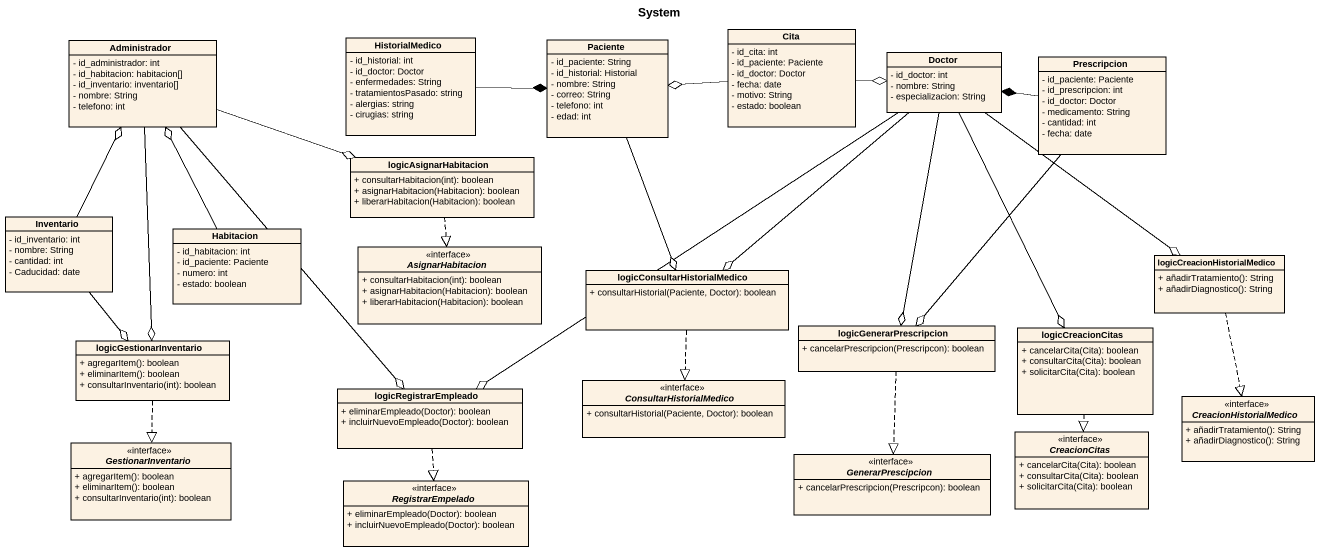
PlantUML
@startuml
title System
hide circle
hide empty members
skinparam classAttributeIconSize 0
class Cita {
  - id_cita: int
  - id_paciente: Paciente
  - id_doctor: Doctor
  - fecha: date
  - motivo: String
  - estado: boolean
}
class Administrador {
  - id_administrador: int
  - id_habitacion: habitacion[]
  - id_inventario: inventario[]
  - nombre: String
  - telefono: int
}
class HistorialMedico {
  - id_historial: int
  - id_doctor: Doctor
  - enfermedades: String
  - tratamientosPasado: string
  - alergias: string
  - cirugias: string
}
class Paciente {
  - id_paciente: String
  - id_historial: Historial
  - nombre: String
  - correo: String
  - telefono: int
  - edad: int
}
class Doctor {
  - id_doctor: int
  - nombre: String
  - especializacion: String
}
class Prescripcion {
  - id_paciente: Paciente
  - id_prescripcion: int
  - id_doctor: Doctor
  - medicamento: String
  - cantidad: int
  - fecha: date
}
class logicAsignarHabitacion {
  + consultarHabitacion(int): boolean
  + asignarHabitacion(Habitacion): boolean
  + liberarHabitacion(Habitacion): boolean
}
class Inventario {
  - id_inventario: int
  - nombre: String
  - cantidad: int
  - Caducidad: date
}
class Habitacion {
  - id_habitacion: int
  - id_paciente: Paciente
  - numero: int
  - estado: boolean
}
interface AsignarHabitacion {
  + consultarHabitacion(int): boolean
  + asignarHabitacion(Habitacion): boolean
  + liberarHabitacion(Habitacion): boolean
}
class logicCreacionHistorialMedico {
  + añadirTratamiento(): String
  + añadirDiagnostico(): String
}
class "logicConsultarHistorialMedico" as logicConsultarHistorialMedic {
  + consultarHistorial(Paciente, Doctor): boolean
}
class logicGenerarPrescripcion {
  + cancelarPrescripcion(Prescripcon): boolean
}
class logicCreacionCitas {
  + cancelarCita(Cita): boolean
  + consultarCita(Cita): boolean
  + solicitarCita(Cita): boolean
}
class logicGestionarInventario {
  + agregarItem(): boolean
  + eliminarItem(): boolean
  + consultarInventario(int): boolean
}
class logicRegistrarEmpleado {
  + eliminarEmpleado(Doctor): boolean
  + incluirNuevoEmpleado(Doctor): boolean
}
interface ConsultarHistorialMedico {
  + consultarHistorial(Paciente, Doctor): boolean
}
interface CreacionHistorialMedico {
  + añadirTratamiento(): String
  + añadirDiagnostico(): String
}
interface GestionarInventario {
  + agregarItem(): boolean
  + eliminarItem(): boolean
  + consultarInventario(int): boolean
}
interface GenerarPrescipcion {
  + cancelarPrescripcion(Prescripcon): boolean
}
interface CreacionCitas {
  + cancelarCita(Cita): boolean
  + consultarCita(Cita): boolean
  + solicitarCita(Cita): boolean
}
interface RegistrarEmpelado {
  + eliminarEmpleado(Doctor): boolean
  + incluirNuevoEmpleado(Doctor): boolean
}
Cita -left-o Paciente
Cita -right-o Doctor
Administrador -right-o logicAsignarHabitacion
Administrador --o logicGestionarInventario
Administrador --o logicRegistrarEmpleado
HistorialMedico -right-* Paciente
Paciente --o logicConsultarHistorialMedic
Doctor --o logicCreacionHistorialMedico
Doctor --o logicConsultarHistorialMedic
Doctor --o logicGenerarPrescripcion
Doctor --o logicCreacionCitas
Doctor --o logicRegistrarEmpleado
Prescripcion -left-* Doctor
Prescripcion --o logicGenerarPrescripcion
logicAsignarHabitacion ..|> AsignarHabitacion
Inventario -up-o Administrador
Inventario --o logicGestionarInventario
Habitacion -up-o Administrador
logicCreacionHistorialMedico ..|> CreacionHistorialMedico
logicConsultarHistorialMedic ..|> ConsultarHistorialMedico
logicGenerarPrescripcion ..|> GenerarPrescipcion
logicCreacionCitas ..|> CreacionCitas
logicGestionarInventario ..|> GestionarInventario
logicRegistrarEmpleado ..|> RegistrarEmpelado
@enduml
